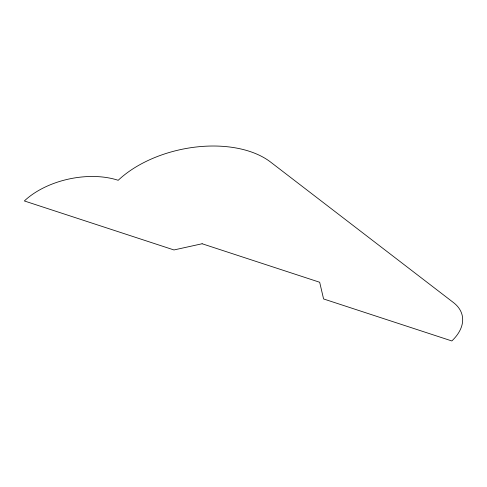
<?xml version="1.0" encoding="UTF-8"?>
<svg xmlns="http://www.w3.org/2000/svg" width="487" height="487" viewBox="0 0 487 487"><rect width="100%" height="100%" fill="white"/><g stroke="black" fill="none" stroke-linecap="round" stroke-linejoin="round"><path stroke-width="0.73" d="M202.117 243.756L173.969 249.953L24.35 200.954A67.943 40.415 -12 0 1 118.189 180.293A95.123 56.583 -12 0 1 270.65 162.11L453.452 302.561A54.355 32.331 -12 0 1 451.826 340.949L323.581 298.951L319.673 282.253L202.117 243.756"/></g></svg>
